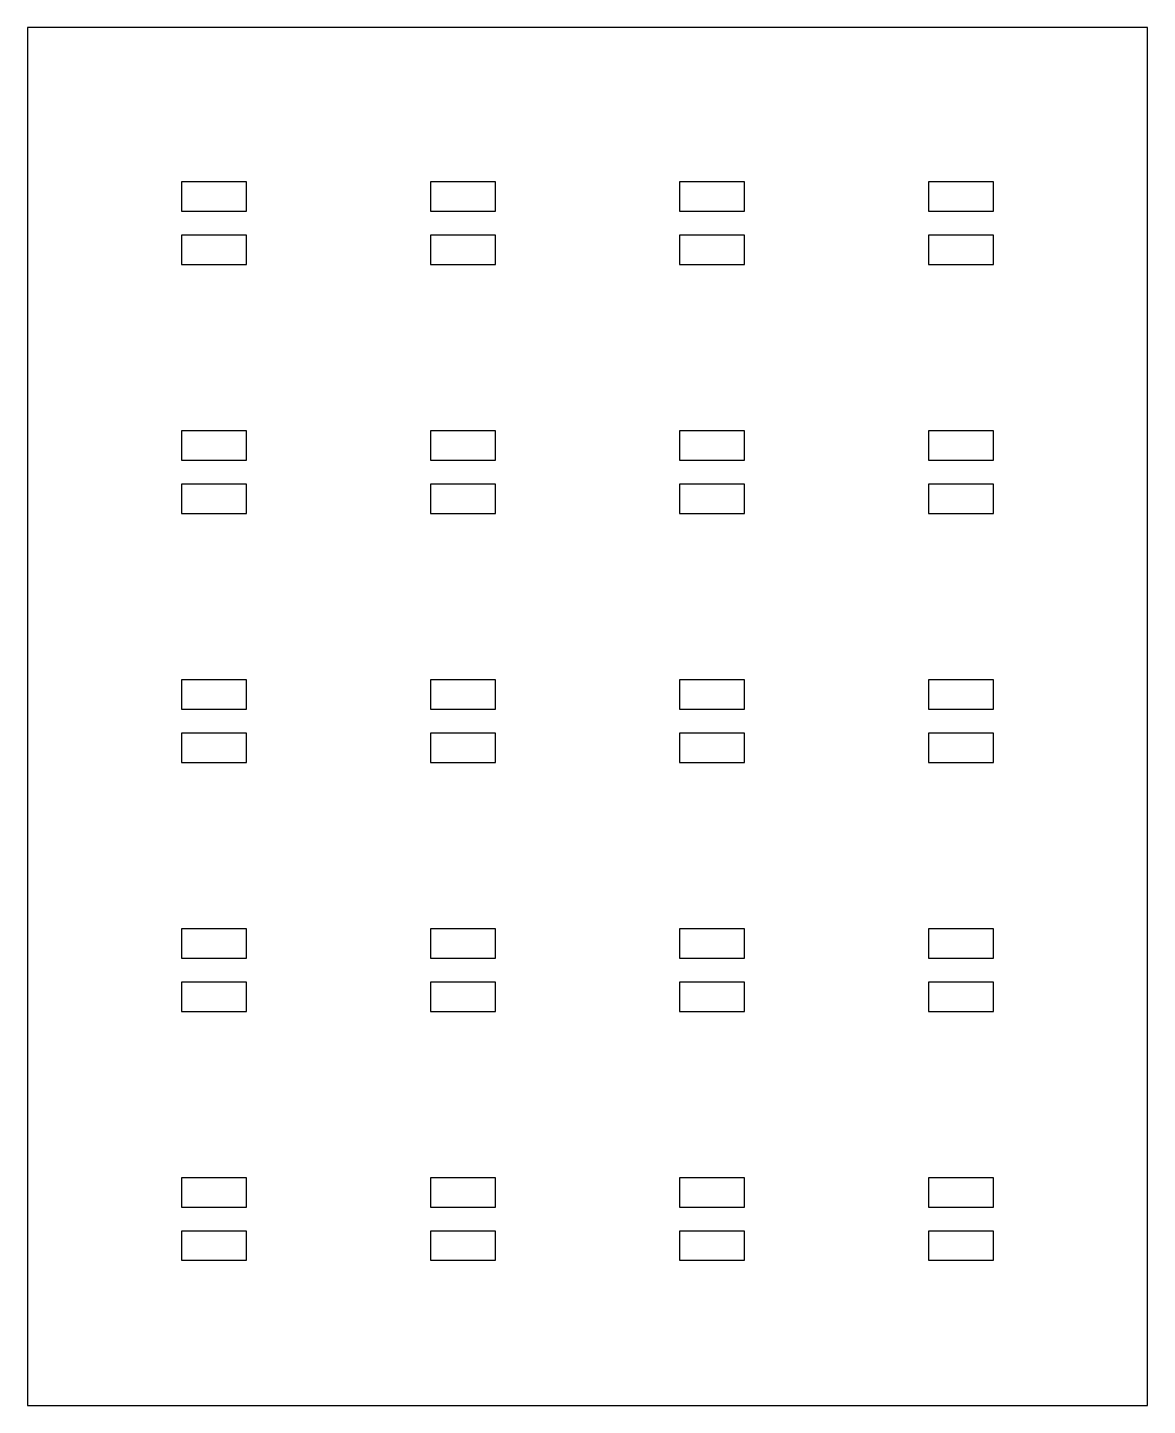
# Model space of a CAD drawing. Extents: x -5 to 79, y -5 to 98.
import ezdxf

# ---------------------------------------------------------------- set-up
doc = ezdxf.new("R2010")
doc.units = 0

# ---------------------------------------------------------------- blocks, each defined once
blk = doc.blocks.new('socket')
for points in [[(2.45, 3.1, 0), (-2.45, 3.1, 0), (-2.45, 0.9, 0), (2.45, 0.9, 0), (2.45, 3.1, 0)], [(2.45, -0.9, 0), (-2.45, -0.9, 0), (-2.45, -3.1, 0), (2.45, -3.1, 0), (2.45, -0.9, 0)]]:
    blk.add_polyline3d(points)

msp = doc.modelspace()

# ---------------------------------------------------------------- linework, layer by layer
msp.add_polyline3d([(-5, -5, 0), (79.1, -5, 0), (79.1, 98.5, 0), (-5, 98.5, 0), (-5, -5, 0)])

# ---------------------------------------------------------------- block references
for p in [(9, 83.8), (27.7, 83.8), (46.4, 83.8), (65.1, 83.8), (9, 65.1), (27.7, 65.1), (46.4, 65.1), (65.1, 65.1), (9, 46.4), (27.7, 46.4), (46.4, 46.4), (65.1, 46.4), (9, 27.7), (27.7, 27.7), (46.4, 27.7), (65.1, 27.7), (9, 9), (27.7, 9), (46.4, 9), (65.1, 9)]:
    msp.add_blockref('socket', p)

doc.saveas('drawing.dxf')
